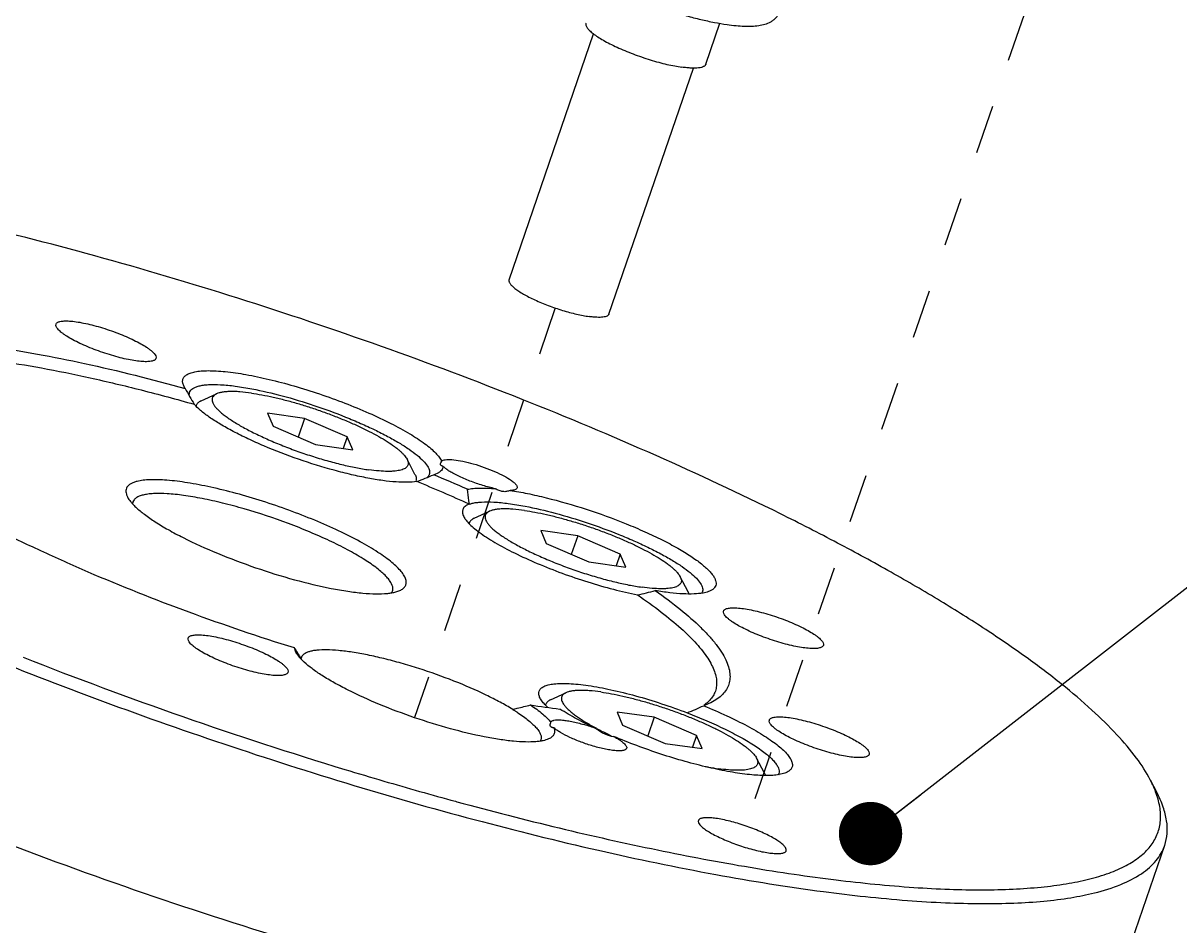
# Model space of a CAD drawing. Header units: millimetres. Extents: x 0 to 420, y 0 to 297.
# Drawn here: x 126.5 to 181.3, y 211.3 to 254 of the extents above; entities that cross this region are included whole.
import ezdxf

# ---------------------------------------------------------------- set-up
doc = ezdxf.new("R2010")
doc.units = ezdxf.units.MM
doc.header["$LTSCALE"] = 23.1
doc.linetypes.add('DASHED', pattern=[0.2, 0.1, -0.1])
doc.layers.get('0').update_dxf_attribs({"linetype": 'CONTINUOUS'})
doc.layers.add('3_ALL_AXES', color=7, linetype='CONTINUOUS')
doc.layers.add('AXIS', color=7, linetype='CONTINUOUS')
doc.styles.get("Standard").update_dxf_attribs({"font": 'txt', "width": 0.8})
doc.dimstyles.get("Standard").update_dxf_attribs({"dimtxt": 3, "dimasz": 3, "dimexe": 2, "dimexo": 2, "dimtad": 1, "dimdsep": 46, "dimtxsty": 'STANDARD', "dimblk": '_FILLED', "dimblk1": '_FILLED', "dimblk2": '_FILLED', "dimcen": 0.09, "dimadec": 0, "dimazin": 0, "dimtol": 1, "dimtp": 0.01, "dimtm": 0.01, "dimtfac": 1, "dimtofl": 0, "dimtmove": 0, "dimatfit": 3, "dimldrblk": '_FILLED', "dimfxl": 1, "dimtolj": 1, "dimarcsym": 0})

# ---------------------------------------------------------------- blocks, each defined once
blk = doc.blocks.new('_FILLED')
at = {"color": 0, "linetype": 'BYBLOCK'}
blk.add_solid([(0, 0), (-1, 0.167), (-1, -0.167)], dxfattribs=at)

msp = doc.modelspace()

# ---------------------------------------------------------------- linework, layer by layer
at = {"color": 4, "linetype": 'DASHED'}
for p, q in [((175.407, 258.793), (160.614, 215.704)), ((151.698, 240.521), (145.039, 221.124))]:
    msp.add_line(p, q, dxfattribs=at)
at = {"color": 7, "linetype": 'CONTINUOUS'}
for p, q in [((158.831, 252.06), (159.498, 254.001)), ((149.512, 241.854), (153.512, 253.503)), ((154.241, 240.23), (158.241, 251.881)), ((134.922, 236.119), (135.655, 236.455)), ((138.076, 235.539), (138.336, 234.921)), ((139.83, 235.291), (138.076, 235.539)), ((139.83, 235.291), (139.527, 234.409)), ((141.844, 234.426), (139.83, 235.291)), ((138.336, 234.921), (140.35, 234.055)), ((140.35, 234.055), (142.104, 233.808)), ((141.844, 234.426), (141.653, 233.871)), ((142.104, 233.808), (141.844, 234.426)), ((145.056, 232.64), (144.684, 233.355)), ((147.855, 230.561), (148.588, 230.896)), ((151.01, 229.98), (151.27, 229.362)), ((152.763, 229.733), (151.01, 229.98)), ((152.763, 229.733), (152.46, 228.85)), ((154.777, 228.867), (152.763, 229.733)), ((151.27, 229.362), (153.283, 228.497)), ((153.283, 228.497), (155.037, 228.249)), ((154.777, 228.867), (154.586, 228.313)), ((155.037, 228.249), (154.777, 228.867)), ((157.989, 227.082), (157.617, 227.796)), ((144.106, 227.063), (144.338, 227.141)), ((139.67, 223.964), (139.66, 223.928)), ((151.472, 221.965), (152.205, 222.3)), ((154.626, 221.384), (154.886, 220.766)), ((156.38, 221.137), (154.626, 221.384)), ((158.977, 221.786), (158.729, 221.685)), ((156.38, 221.137), (156.077, 220.255)), ((158.393, 220.272), (156.38, 221.137)), ((154.886, 220.766), (156.9, 219.901)), ((158.393, 220.272), (158.203, 219.717)), ((158.653, 219.654), (158.393, 220.272)), ((156.9, 219.901), (158.653, 219.654)), ((161.606, 218.486), (161.233, 219.201)), ((179.879, 218.176), (180.189, 217.58)), ((146.97, 217.16), (147.043, 217.14))]:
    msp.add_line(p, q, dxfattribs=at)
for centre, radius, start, end in [((154.225, 247.642), 22.84, 208.611, 210.7582), ((134.954, 235.818), 0.271, 161.0815, 168.6368), ((136.923, 254.051), 23.249, 290.6996, 292.8224), ((111.657, 150.961), 87.963, 65.8601, 67.62553), ((111.343, 149.914), 89.652, 66.18578, 67.29985), ((147.887, 230.26), 0.27, 161.0749, 167.7091), ((143.624, 229.015), 2.01, 281.2457, 283.8714), ((149.625, 253.415), 27.146, 282.714, 284.5281), ((158.386, 227.171), 0.297, 331.086, 340.8541), ((149.268, 230.48), 11.63, 211.4083, 212.386), ((148.848, 230.214), 11.133, 212.3845, 213.3886), ((148.279, 229.838), 10.451, 213.3866, 214.4384), ((199.879, 409.9), 199.876, 248.46039, 253.08846), ((139.955, 223.867), 0.302, 168.311, 171.2693), ((157.615, 266.927), 45.757, 261.0885, 262.8524), ((151.504, 221.664), 0.27, 161.08, 168.452), ((130.425, 286.046), 70.31, 293.04659, 293.738), ((159.518, 231.67), 12.514, 242.0431, 242.3833), ((150.738, 220.164), 0.298, 330.9738, 340.977), ((197.714, 402.886), 192.535, 253.09778, 253.67015), ((195.819, 396.407), 185.784, 253.66924, 254.75585)]:
    msp.add_arc(centre, radius, start, end, dxfattribs=at)
for points, knots in [([(151.932, 258.141), (151.92, 258.104), (151.9, 258.031), (151.881, 257.883), (151.893, 257.703), (151.952, 257.504), (152.042, 257.327), (152.153, 257.167), (152.329, 256.963), (152.601, 256.718), (152.987, 256.436), (153.443, 256.151), (153.964, 255.864), (154.544, 255.58), (155.172, 255.301), (155.835, 255.034), (156.522, 254.783), (157.217, 254.555), (157.908, 254.352), (158.579, 254.181), (159.219, 254.043), (159.635, 253.972), (159.836, 253.944)], [0, 0, 0, 0, 0.012256, 0.024091, 0.046998, 0.068701, 0.089298, 0.10956, 0.130189, 0.174502, 0.224678, 0.281386, 0.344357, 0.412807, 0.485635, 0.561534, 0.63907, 0.716747, 0.793065, 0.866569, 0.935938, 1, 1, 1, 1]), ([(159.836, 253.944), (159.978, 253.924), (160.25, 253.891), (160.643, 253.863), (161.001, 253.861), (161.328, 253.888), (161.632, 253.949), (161.869, 254.044), (162.043, 254.157), (162.164, 254.269), (162.268, 254.407), (162.317, 254.513), (162.336, 254.569)], [0, 0, 0, 0, 0.154938, 0.296668, 0.425105, 0.541883, 0.65073, 0.758592, 0.815082, 0.874527, 0.936167, 1, 1, 1, 1]), ([(153.157, 254.008), (153.151, 253.993), (153.146, 253.959), (153.153, 253.906), (153.176, 253.849), (153.212, 253.788), (153.262, 253.723), (153.326, 253.656), (153.404, 253.585), (153.531, 253.481), (153.721, 253.348), (153.986, 253.188), (154.291, 253.025), (154.631, 252.861), (154.999, 252.701), (155.386, 252.547), (155.786, 252.403), (156.191, 252.271), (156.591, 252.155), (156.979, 252.057), (157.346, 251.978), (157.585, 251.938), (157.699, 251.922)], [0, 0, 0, 0, 0.009291, 0.019445, 0.031118, 0.044726, 0.060502, 0.078554, 0.098923, 0.121591, 0.173584, 0.233838, 0.301345, 0.374882, 0.453066, 0.534401, 0.617312, 0.700191, 0.781428, 0.859445, 0.932775, 1, 1, 1, 1]), ([(158.831, 252.06), (158.828, 252.049), (158.817, 252.027), (158.793, 251.997), (158.76, 251.971), (158.704, 251.938), (158.613, 251.907), (158.48, 251.885), (158.32, 251.874), (158.134, 251.877), (157.924, 251.893), (157.777, 251.911), (157.699, 251.922)], [0, 0, 0, 0, 0.02977, 0.061119, 0.095401, 0.133622, 0.224298, 0.336347, 0.470558, 0.626659, 0.803722, 1, 1, 1, 1]), ([(179.879, 218.175), (179.691, 218.537), (179.205, 219.283), (178.271, 220.384), (177.079, 221.547), (175.638, 222.766), (173.954, 224.034), (172.039, 225.342), (169.904, 226.682), (167.563, 228.046), (165.03, 229.423), (161.343, 231.307), (156.379, 233.622), (150.073, 236.26), (143.461, 238.745), (136.712, 241.012), (130.003, 243.002), (123.507, 244.665), (118.293, 245.767), (114.355, 246.443), (111.629, 246.831), (109.076, 247.112), (106.712, 247.284), (104.552, 247.345), (102.61, 247.295), (100.898, 247.136), (99.842, 246.944), (99.359, 246.824)], [0, 0, 0, 0, 0.013961, 0.030387, 0.049378, 0.070944, 0.095036, 0.121562, 0.150398, 0.181394, 0.214378, 0.24916, 0.323281, 0.401975, 0.483313, 0.565284, 0.64586, 0.723052, 0.794977, 0.828424, 0.859927, 0.889311, 0.91642, 0.941122, 0.963318, 0.982949, 1, 1, 1, 1]), ([(95.441, 244.299), (95.402, 244.186), (95.342, 243.949), (95.297, 243.441), (95.398, 242.745), (95.741, 241.877), (96.3, 240.953), (97.073, 239.974), (98.056, 238.942), (99.245, 237.863), (100.635, 236.74), (102.219, 235.58), (103.989, 234.389), (105.936, 233.174), (108.834, 231.481), (112.826, 229.361), (118.015, 226.883), (123.618, 224.46), (129.519, 222.141), (135.595, 219.977), (141.721, 218.011), (147.767, 216.284), (153.61, 214.833), (159.126, 213.686), (162.696, 213.11), (164.405, 212.885)], [0, 0, 0, 0, 0.004603, 0.009321, 0.019491, 0.031207, 0.044887, 0.060763, 0.078945, 0.099466, 0.12231, 0.14742, 0.174715, 0.204088, 0.235417, 0.30337, 0.377317, 0.455838, 0.537393, 0.620371, 0.703125, 0.784014, 0.861442, 0.933899, 1, 1, 1, 1]), ([(149.512, 241.854), (149.508, 241.841), (149.503, 241.813), (149.51, 241.768), (149.528, 241.721), (149.559, 241.67), (149.601, 241.616), (149.654, 241.56), (149.719, 241.501), (149.824, 241.414), (149.983, 241.304), (150.204, 241.17), (150.458, 241.034), (150.741, 240.898), (151.048, 240.764), (151.371, 240.636), (151.704, 240.516), (152.041, 240.406), (152.374, 240.31), (152.697, 240.227), (153.004, 240.162), (153.203, 240.128), (153.298, 240.115)], [0, 0, 0, 0, 0.009291, 0.019445, 0.031118, 0.044726, 0.060502, 0.078554, 0.098923, 0.121591, 0.173584, 0.233838, 0.301345, 0.374882, 0.453066, 0.534401, 0.617312, 0.700191, 0.781428, 0.859445, 0.932775, 1, 1, 1, 1]), ([(154.241, 240.23), (154.238, 240.221), (154.229, 240.202), (154.209, 240.178), (154.182, 240.156), (154.135, 240.129), (154.059, 240.103), (153.949, 240.084), (153.815, 240.075), (153.66, 240.078), (153.485, 240.091), (153.362, 240.106), (153.298, 240.115)], [0, 0, 0, 0, 0.02977, 0.061119, 0.095401, 0.133622, 0.224298, 0.336347, 0.470558, 0.626659, 0.803722, 1, 1, 1, 1]), ([(118.704, 238.887), (119.12, 238.953), (120.038, 239.033), (121.532, 239.03), (123.244, 238.913), (125.15, 238.683), (127.227, 238.343), (130.268, 237.732), (132.594, 237.145), (134.174, 236.705)], [0, 0, 0, 0, 0.080401, 0.175661, 0.285119, 0.407735, 0.542177, 0.686879, 1, 1, 1, 1]), ([(118.746, 238.197), (118.941, 238.234), (119.356, 238.295), (120.275, 238.373), (121.583, 238.383), (123.326, 238.271), (125.281, 238.037), (127.42, 237.684), (129.713, 237.217), (132.126, 236.641), (133.764, 236.199), (134.598, 235.961)], [0, 0, 0, 0, 0.036995, 0.077964, 0.171626, 0.280337, 0.40299, 0.538113, 0.683957, 0.838647, 1, 1, 1, 1]), ([(134.383, 236.529), (134.395, 236.564), (134.436, 236.633), (134.534, 236.717), (134.667, 236.784), (134.77, 236.815), (134.827, 236.83)], [0, 0, 0, 0, 0.198941, 0.4219, 0.685943, 1, 1, 1, 1]), ([(134.827, 236.83), (134.894, 236.846), (135.042, 236.873), (135.383, 236.903), (135.889, 236.894), (136.579, 236.824), (137.072, 236.742), (137.335, 236.691)], [0, 0, 0, 0, 0.082436, 0.17778, 0.406347, 0.682411, 1, 1, 1, 1]), ([(137.335, 236.691), (137.813, 236.6), (138.801, 236.368), (140.281, 235.92), (141.519, 235.467), (142.472, 235.066), (143.136, 234.761), (143.744, 234.453), (144.287, 234.148), (144.755, 233.851), (145.14, 233.568), (145.436, 233.304), (145.617, 233.089), (145.706, 232.928), (145.743, 232.822), (145.754, 232.723), (145.743, 232.66), (145.733, 232.632)], [0, 0, 0, 0, 0.15164, 0.31603, 0.482037, 0.562113, 0.638408, 0.709649, 0.774672, 0.832472, 0.882235, 0.923419, 0.955933, 0.969148, 0.980601, 0.990684, 1, 1, 1, 1]), ([(134.387, 236.306), (134.375, 236.344), (134.361, 236.419), (134.372, 236.495), (134.383, 236.529)], [0, 0, 0, 0, 0.52668, 1, 1, 1, 1]), ([(135.655, 236.455), (135.622, 236.439), (135.561, 236.406), (135.5, 236.348), (135.468, 236.297), (135.452, 236.257), (135.443, 236.214), (135.441, 236.152), (135.459, 236.068), (135.508, 235.963), (135.585, 235.85), (135.69, 235.731), (135.821, 235.606), (135.978, 235.474), (136.161, 235.338), (136.447, 235.143), (136.862, 234.895), (137.42, 234.601), (138.043, 234.309), (138.717, 234.025), (139.424, 233.756), (140.147, 233.51), (140.869, 233.292), (141.571, 233.107), (142.237, 232.96), (142.669, 232.885), (142.875, 232.856)], [0, 0, 0, 0, 0.012686, 0.023543, 0.028549, 0.033438, 0.038357, 0.043448, 0.054611, 0.067728, 0.083237, 0.101362, 0.122185, 0.14571, 0.171879, 0.200598, 0.265132, 0.338011, 0.41763, 0.502168, 0.58966, 0.678055, 0.765277, 0.849282, 0.928123, 1, 1, 1, 1]), ([(137.305, 236.491), (137.124, 236.516), (136.862, 236.546), (136.525, 236.564), (136.304, 236.566), (136.106, 236.556), (135.932, 236.536), (135.783, 236.504), (135.694, 236.473), (135.655, 236.455)], [0, 0, 0, 0, 0.328759, 0.474622, 0.607201, 0.726079, 0.831048, 0.922168, 1, 1, 1, 1]), ([(137.305, 236.491), (137.472, 236.467), (137.82, 236.409), (138.356, 236.298), (138.921, 236.16), (139.505, 235.998), (140.099, 235.814), (140.693, 235.611), (141.277, 235.394), (141.841, 235.164), (142.377, 234.927), (142.875, 234.686), (143.327, 234.445), (143.726, 234.208), (144.019, 234.01), (144.221, 233.856), (144.349, 233.749), (144.46, 233.645), (144.553, 233.545), (144.627, 233.45), (144.667, 233.386), (144.684, 233.355)], [0, 0, 0, 0, 0.06232, 0.129867, 0.201588, 0.276393, 0.353107, 0.430523, 0.507423, 0.582596, 0.654867, 0.723114, 0.786299, 0.843492, 0.893904, 0.916374, 0.936942, 0.955575, 0.972267, 0.987049, 1, 1, 1, 1]), ([(145.141, 232.303), (144.997, 232.279), (144.67, 232.257), (144.131, 232.276), (143.503, 232.345), (142.798, 232.462), (142.032, 232.625), (140.933, 232.905), (139.54, 233.339), (138.181, 233.86), (137.154, 234.317), (136.464, 234.659), (135.852, 234.999), (135.333, 235.328), (134.918, 235.64), (134.689, 235.855), (134.598, 235.961)], [0, 0, 0, 0, 0.038615, 0.086229, 0.142158, 0.205417, 0.274764, 0.348778, 0.504534, 0.659631, 0.732839, 0.801086, 0.862985, 0.917332, 0.963203, 1, 1, 1, 1]), ([(134.922, 236.119), (134.894, 236.106), (134.843, 236.079), (134.777, 236.029), (134.727, 235.971), (134.705, 235.928), (134.698, 235.906)], [0, 0, 0, 0, 0.289887, 0.547294, 0.780307, 1, 1, 1, 1]), ([(144.684, 233.355), (144.698, 233.327), (144.723, 233.271), (144.74, 233.187), (144.736, 233.109), (144.708, 233.038), (144.658, 232.975), (144.588, 232.922), (144.498, 232.878), (144.388, 232.841), (144.259, 232.814), (144.111, 232.794), (143.945, 232.783), (143.69, 232.78), (143.33, 232.799), (143.033, 232.834), (142.875, 232.856)], [0, 0, 0, 0, 0.043043, 0.080545, 0.114381, 0.14713, 0.181638, 0.220331, 0.264905, 0.316384, 0.375335, 0.442027, 0.516507, 0.598706, 0.785482, 1, 1, 1, 1]), ([(131.898, 232.31), (131.842, 232.296), (131.738, 232.265), (131.599, 232.201), (131.49, 232.125), (131.411, 232.035), (131.367, 231.931), (131.358, 231.816), (131.383, 231.693), (131.418, 231.611), (131.44, 231.57)], [0, 0, 0, 0, 0.165835, 0.309144, 0.432858, 0.542038, 0.644449, 0.749482, 0.8659, 1, 1, 1, 1]), ([(144.337, 227.142), (144.394, 227.168), (144.495, 227.226), (144.607, 227.351), (144.652, 227.504), (144.628, 227.674), (144.543, 227.856), (144.402, 228.051), (144.205, 228.26), (143.953, 228.482), (143.648, 228.715), (143.15, 229.054), (142.415, 229.484), (141.412, 229.988), (140.289, 230.483), (139.084, 230.952), (137.841, 231.377), (136.604, 231.743), (135.418, 232.037), (134.325, 232.248), (133.488, 232.356), (132.896, 232.39), (132.518, 232.39), (132.19, 232.366), (131.989, 232.332), (131.898, 232.31)], [0, 0, 0, 0, 0.012867, 0.023637, 0.033712, 0.044793, 0.05817, 0.074538, 0.094199, 0.11723, 0.143589, 0.173138, 0.240986, 0.318756, 0.403911, 0.49358, 0.584703, 0.674161, 0.758902, 0.836081, 0.903177, 0.932297, 0.958214, 0.980801, 1, 1, 1, 1]), ([(145.056, 232.64), (145.07, 232.613), (145.094, 232.56), (145.115, 232.479), (145.119, 232.404), (145.109, 232.356), (145.102, 232.334)], [0, 0, 0, 0, 0.289894, 0.547314, 0.780307, 1, 1, 1, 1]), ([(145.733, 232.632), (145.729, 232.62), (145.707, 232.568), (145.671, 232.524), (145.64, 232.496)], [0, 0, 0, 0, 0.240538, 1, 1, 1, 1]), ([(139.342, 224.42), (137.667, 224.941), (134.378, 226.058), (130.389, 227.64), (127.366, 228.989), (125.276, 229.998), (123.355, 231.009), (122.148, 231.706), (121.579, 232.054)], [0, 0, 0, 0, 0.271682, 0.537472, 0.664028, 0.784239, 0.896688, 1, 1, 1, 1]), ([(147.631, 231.232), (147.623, 231.29), (147.589, 231.523), (147.56, 231.758), (147.542, 231.934)], [0, 0, 0, 0, 0.249391, 1, 1, 1, 1]), ([(131.44, 231.57), (131.451, 231.548), (131.504, 231.454), (131.57, 231.368), (131.625, 231.304)], [0, 0, 0, 0, 0.225636, 1, 1, 1, 1]), ([(131.625, 231.304), (131.64, 231.286), (131.707, 231.21), (131.779, 231.138), (131.835, 231.085)], [0, 0, 0, 0, 0.234087, 1, 1, 1, 1]), ([(132.176, 231.661), (132.115, 231.646), (132.004, 231.612), (131.859, 231.54), (131.753, 231.449), (131.709, 231.374), (131.696, 231.337)], [0, 0, 0, 0, 0.313819, 0.577693, 0.800807, 1, 1, 1, 1]), ([(144.009, 227.236), (144.005, 227.337), (143.936, 227.501), (143.791, 227.699), (143.63, 227.874), (143.428, 228.057), (143.088, 228.327), (142.566, 228.675), (141.834, 229.092), (140.988, 229.514), (140.052, 229.928), (138.712, 230.458), (137.336, 230.915), (135.966, 231.283), (135.007, 231.498), (134.13, 231.648), (133.36, 231.73), (132.795, 231.742), (132.415, 231.709), (132.251, 231.68), (132.176, 231.661)], [0, 0, 0, 0, 0.02337, 0.038712, 0.056805, 0.077714, 0.101424, 0.15683, 0.221893, 0.295003, 0.374226, 0.457414, 0.626456, 0.707682, 0.783711, 0.852507, 0.912298, 0.961716, 0.982274, 1, 1, 1, 1]), ([(147.631, 231.232), (147.592, 231.218), (147.519, 231.187), (147.426, 231.126), (147.356, 231.055), (147.326, 230.999), (147.317, 230.971)], [0, 0, 0, 0, 0.299311, 0.559188, 0.788302, 1, 1, 1, 1]), ([(147.631, 231.232), (147.652, 231.24), (147.695, 231.253), (147.737, 231.265), (147.76, 231.271)], [0, 0, 0, 0, 0.481568, 1, 1, 1, 1]), ([(147.76, 231.271), (147.827, 231.288), (147.975, 231.314), (148.316, 231.345), (148.823, 231.336), (149.512, 231.265), (150.006, 231.183), (150.268, 231.133)], [0, 0, 0, 0, 0.082437, 0.177784, 0.406348, 0.682412, 1, 1, 1, 1]), ([(131.835, 231.085), (131.962, 230.966), (132.26, 230.723), (132.774, 230.371), (133.389, 230.006), (134.364, 229.489), (135.739, 228.869), (137.501, 228.204), (139.3, 227.647), (140.765, 227.293), (141.85, 227.103), (142.559, 227.015), (143.179, 226.977), (143.562, 226.987), (143.735, 227.003)], [0, 0, 0, 0, 0.04102, 0.090018, 0.146327, 0.209035, 0.34915, 0.50032, 0.651443, 0.791426, 0.854042, 0.910241, 0.959102, 1, 1, 1, 1]), ([(147.317, 230.971), (147.302, 230.929), (147.293, 230.828), (147.342, 230.672), (147.443, 230.503), (147.537, 230.394), (147.591, 230.336)], [0, 0, 0, 0, 0.186183, 0.403554, 0.671739, 1, 1, 1, 1]), ([(148.588, 230.896), (148.555, 230.881), (148.495, 230.847), (148.433, 230.789), (148.401, 230.738), (148.385, 230.698), (148.376, 230.656), (148.374, 230.594), (148.392, 230.509), (148.442, 230.404), (148.519, 230.292), (148.623, 230.173), (148.754, 230.047), (148.911, 229.916), (149.094, 229.779), (149.381, 229.584), (149.795, 229.336), (150.353, 229.043), (150.976, 228.751), (151.65, 228.467), (152.357, 228.198), (153.08, 227.951), (153.802, 227.733), (154.505, 227.548), (155.17, 227.401), (155.602, 227.327), (155.809, 227.297)], [0, 0, 0, 0, 0.012686, 0.023543, 0.028549, 0.033438, 0.038357, 0.043448, 0.054611, 0.067728, 0.083237, 0.101362, 0.122185, 0.14571, 0.171879, 0.200598, 0.265132, 0.338011, 0.41763, 0.502168, 0.58966, 0.678055, 0.765277, 0.849282, 0.928123, 1, 1, 1, 1]), ([(150.238, 230.932), (150.057, 230.958), (149.795, 230.988), (149.458, 231.006), (149.237, 231.008), (149.04, 230.998), (148.866, 230.977), (148.717, 230.945), (148.628, 230.914), (148.588, 230.896)], [0, 0, 0, 0, 0.328759, 0.474622, 0.607201, 0.726079, 0.831048, 0.922168, 1, 1, 1, 1]), ([(150.238, 230.932), (150.406, 230.908), (150.753, 230.85), (151.29, 230.739), (151.854, 230.601), (152.438, 230.439), (153.032, 230.255), (153.626, 230.053), (154.21, 229.835), (154.775, 229.606), (155.31, 229.368), (155.808, 229.127), (156.26, 228.886), (156.659, 228.649), (156.952, 228.452), (157.154, 228.298), (157.282, 228.19), (157.393, 228.086), (157.486, 227.987), (157.561, 227.892), (157.601, 227.828), (157.617, 227.797)], [0, 0, 0, 0, 0.06232, 0.129867, 0.201588, 0.276393, 0.353107, 0.430523, 0.507423, 0.582596, 0.654867, 0.723114, 0.786299, 0.843492, 0.893904, 0.916374, 0.936942, 0.955575, 0.972267, 0.987049, 1, 1, 1, 1]), ([(150.268, 231.133), (150.746, 231.042), (151.734, 230.809), (153.215, 230.361), (154.452, 229.908), (155.406, 229.508), (156.069, 229.202), (156.678, 228.895), (157.221, 228.59), (157.689, 228.293), (158.073, 228.01), (158.369, 227.745), (158.55, 227.531), (158.639, 227.37), (158.676, 227.264), (158.687, 227.164), (158.676, 227.102), (158.666, 227.074)], [0, 0, 0, 0, 0.151644, 0.316036, 0.482044, 0.56212, 0.638415, 0.709655, 0.774676, 0.832475, 0.882237, 0.92342, 0.955934, 0.969147, 0.980599, 0.990683, 1, 1, 1, 1]), ([(147.591, 230.336), (147.661, 230.261), (147.826, 230.108), (148.112, 229.884), (148.453, 229.649), (149.002, 229.312), (149.8, 228.89), (150.864, 228.407), (152.026, 227.949), (153.232, 227.539), (154.425, 227.195), (155.216, 227.011), (155.6, 226.935)], [0, 0, 0, 0, 0.035241, 0.076621, 0.123893, 0.176675, 0.296652, 0.431657, 0.575865, 0.722952, 0.866422, 1, 1, 1, 1]), ([(147.855, 230.561), (147.827, 230.548), (147.776, 230.521), (147.71, 230.47), (147.661, 230.413), (147.639, 230.369), (147.631, 230.347)], [0, 0, 0, 0, 0.289887, 0.547294, 0.780307, 1, 1, 1, 1]), ([(157.617, 227.797), (157.632, 227.768), (157.656, 227.713), (157.674, 227.629), (157.669, 227.55), (157.642, 227.479), (157.592, 227.417), (157.521, 227.364), (157.431, 227.319), (157.321, 227.283), (157.192, 227.255), (157.044, 227.236), (156.878, 227.224), (156.623, 227.221), (156.263, 227.24), (155.967, 227.275), (155.809, 227.297)], [0, 0, 0, 0, 0.043043, 0.080545, 0.114381, 0.14713, 0.181638, 0.220331, 0.264905, 0.316384, 0.375335, 0.442027, 0.516507, 0.598706, 0.785482, 1, 1, 1, 1]), ([(143.735, 227.003), (143.76, 227.006), (143.854, 227.016), (143.948, 227.03), (144.016, 227.043)], [0, 0, 0, 0, 0.265019, 1, 1, 1, 1]), ([(143.954, 227.04), (143.958, 227.046), (143.973, 227.069), (143.985, 227.095), (143.991, 227.114)], [0, 0, 0, 0, 0.25376, 1, 1, 1, 1]), ([(143.991, 227.114), (143.995, 227.124), (144.006, 227.163), (144.01, 227.205), (144.009, 227.236)], [0, 0, 0, 0, 0.245336, 1, 1, 1, 1]), ([(155.6, 226.935), (155.981, 226.674), (156.686, 226.168), (157.623, 225.397), (158.366, 224.669), (158.842, 224.076), (159.107, 223.626), (159.243, 223.32), (159.325, 223.029), (159.353, 222.754), (159.325, 222.494), (159.241, 222.253), (159.1, 222.032), (158.976, 221.904), (158.908, 221.844)], [0, 0, 0, 0, 0.203511, 0.381965, 0.534436, 0.661207, 0.715497, 0.764228, 0.80809, 0.848091, 0.885583, 0.922229, 0.959815, 1, 1, 1, 1]), ([(156.435, 227.137), (156.845, 226.85), (157.591, 226.295), (158.434, 225.561), (158.98, 224.995), (159.308, 224.606), (159.573, 224.233), (159.774, 223.878), (159.909, 223.54), (159.979, 223.219), (159.98, 222.918), (159.912, 222.637), (159.773, 222.38), (159.568, 222.151), (159.298, 221.948), (159.089, 221.838), (158.976, 221.786)], [0, 0, 0, 0, 0.206439, 0.383538, 0.460884, 0.530812, 0.593517, 0.649359, 0.698967, 0.743322, 0.783861, 0.822503, 0.861467, 0.902925, 0.948676, 1, 1, 1, 1]), ([(157.989, 227.082), (157.994, 227.073), (158.009, 227.042), (158.022, 227.01), (158.03, 226.986)], [0, 0, 0, 0, 0.263314, 1, 1, 1, 1]), ([(149.682, 221.512), (149.489, 221.63), (149.074, 221.866), (148.153, 222.333), (146.873, 222.885), (145.522, 223.366), (144.412, 223.701), (143.602, 223.916), (142.831, 224.09), (142.114, 224.22), (141.467, 224.304), (140.904, 224.339), (140.492, 224.327), (140.216, 224.289), (140.048, 224.25), (139.908, 224.198), (139.797, 224.134), (139.715, 224.057), (139.681, 223.995), (139.67, 223.964)], [0, 0, 0, 0, 0.063792, 0.134509, 0.290847, 0.456411, 0.53841, 0.617617, 0.692411, 0.76129, 0.822913, 0.876162, 0.920221, 0.938691, 0.954796, 0.968648, 0.980475, 0.990699, 1, 1, 1, 1]), ([(150.933, 222.375), (150.949, 222.421), (151.012, 222.514), (151.169, 222.613), (151.383, 222.684), (151.656, 222.728), (151.985, 222.747), (152.368, 222.739), (152.8, 222.705), (153.462, 222.62), (154.372, 222.448), (155.53, 222.159), (156.738, 221.791), (157.547, 221.503), (157.95, 221.348)], [0, 0, 0, 0, 0.020135, 0.044204, 0.074519, 0.112058, 0.157066, 0.209426, 0.268765, 0.334569, 0.482851, 0.64809, 0.823051, 1, 1, 1, 1]), ([(151.206, 221.741), (151.152, 221.799), (151.059, 221.908), (150.958, 222.076), (150.91, 222.233), (150.919, 222.333), (150.933, 222.375)], [0, 0, 0, 0, 0.328104, 0.596237, 0.813698, 1, 1, 1, 1]), ([(151.472, 221.965), (151.444, 221.952), (151.393, 221.925), (151.327, 221.874), (151.277, 221.817), (151.255, 221.773), (151.248, 221.751)], [0, 0, 0, 0, 0.289887, 0.547294, 0.780307, 1, 1, 1, 1]), ([(152.205, 222.3), (152.173, 222.286), (152.117, 222.255), (152.048, 222.193), (152.004, 222.12), (151.988, 222.037), (151.999, 221.947), (152.035, 221.852), (152.096, 221.75), (152.181, 221.641), (152.29, 221.527), (152.421, 221.408), (152.576, 221.283), (152.752, 221.155), (152.949, 221.023), (153.248, 220.837), (153.486, 220.704), (153.651, 220.616)], [0, 0, 0, 0, 0.039894, 0.074309, 0.105427, 0.136213, 0.169725, 0.20834, 0.253537, 0.306145, 0.366549, 0.434869, 0.511044, 0.594879, 0.686093, 0.784312, 1, 1, 1, 1]), ([(153.854, 222.336), (153.674, 222.362), (153.412, 222.392), (153.075, 222.41), (152.854, 222.412), (152.656, 222.402), (152.482, 222.381), (152.333, 222.349), (152.244, 222.318), (152.205, 222.3)], [0, 0, 0, 0, 0.328759, 0.474622, 0.607201, 0.726079, 0.831048, 0.922168, 1, 1, 1, 1]), ([(153.854, 222.336), (154.022, 222.313), (154.37, 222.255), (154.906, 222.143), (155.471, 222.005), (156.055, 221.843), (156.649, 221.659), (157.243, 221.457), (157.827, 221.239), (158.391, 221.01), (158.927, 220.773), (159.425, 220.532), (159.877, 220.291), (160.276, 220.054), (160.569, 219.856), (160.771, 219.702), (160.899, 219.594), (161.01, 219.491), (161.103, 219.391), (161.177, 219.296), (161.217, 219.232), (161.233, 219.201)], [0, 0, 0, 0, 0.06232, 0.129867, 0.201588, 0.276393, 0.353107, 0.430523, 0.507423, 0.582596, 0.654867, 0.723114, 0.786299, 0.843492, 0.893904, 0.916374, 0.936942, 0.955575, 0.972267, 0.987049, 1, 1, 1, 1]), ([(149.681, 221.511), (149.752, 221.528), (150.035, 221.596), (150.316, 221.668), (150.527, 221.723)], [0, 0, 0, 0, 0.250507, 1, 1, 1, 1]), ([(149.682, 221.512), (149.719, 221.489), (149.792, 221.442), (149.865, 221.396), (149.901, 221.373)], [0, 0, 0, 0, 0.508027, 1, 1, 1, 1]), ([(149.901, 221.373), (149.998, 221.31), (150.18, 221.185), (150.429, 220.996), (150.638, 220.815), (150.804, 220.644), (150.928, 220.483), (151.008, 220.334), (151.043, 220.194), (151.033, 220.106), (151.02, 220.067)], [0, 0, 0, 0, 0.193123, 0.366759, 0.519842, 0.652017, 0.763628, 0.856097, 0.932766, 1, 1, 1, 1]), ([(151.347, 221.603), (151.334, 221.615), (151.286, 221.659), (151.24, 221.706), (151.206, 221.741)], [0, 0, 0, 0, 0.261257, 1, 1, 1, 1]), ([(157.95, 221.348), (158.263, 221.228), (158.865, 220.983), (159.721, 220.593), (160.484, 220.199), (160.952, 219.923), (161.164, 219.784)], [0, 0, 0, 0, 0.280395, 0.54527, 0.787295, 1, 1, 1, 1]), ([(158.908, 221.844), (158.894, 221.833), (158.838, 221.785), (158.778, 221.741), (158.732, 221.71)], [0, 0, 0, 0, 0.243165, 1, 1, 1, 1]), ([(153.717, 220.582), (153.767, 220.555), (153.977, 220.447), (154.189, 220.345), (154.351, 220.27)], [0, 0, 0, 0, 0.241469, 1, 1, 1, 1]), ([(161.164, 219.784), (161.261, 219.721), (161.443, 219.597), (161.692, 219.407), (161.901, 219.227), (162.067, 219.055), (162.191, 218.895), (162.271, 218.745), (162.306, 218.605), (162.296, 218.517), (162.283, 218.478)], [0, 0, 0, 0, 0.193125, 0.366764, 0.519845, 0.652014, 0.763623, 0.856097, 0.932771, 1, 1, 1, 1]), ([(161.233, 219.201), (161.248, 219.172), (161.272, 219.117), (161.29, 219.033), (161.286, 218.955), (161.258, 218.883), (161.208, 218.821), (161.138, 218.768), (161.047, 218.723), (160.938, 218.687), (160.809, 218.659), (160.661, 218.64), (160.495, 218.629), (160.239, 218.625), (159.88, 218.645), (159.583, 218.679), (159.425, 218.702)], [0, 0, 0, 0, 0.043043, 0.080545, 0.114381, 0.14713, 0.181638, 0.220331, 0.264905, 0.316384, 0.375335, 0.442027, 0.516507, 0.598706, 0.785482, 1, 1, 1, 1]), ([(158.795, 218.809), (158.85, 218.798), (159.059, 218.758), (159.269, 218.724), (159.425, 218.702)], [0, 0, 0, 0, 0.260249, 1, 1, 1, 1]), ([(161.606, 218.486), (161.611, 218.477), (161.627, 218.444), (161.641, 218.409), (161.649, 218.382)], [0, 0, 0, 0, 0.264445, 1, 1, 1, 1]), ([(180.165, 217.528), (180.146, 217.581), (180.062, 217.802), (179.962, 218.016), (179.879, 218.175)], [0, 0, 0, 0, 0.239328, 1, 1, 1, 1]), ([(176.962, 213.472), (177.289, 213.553), (177.896, 213.732), (178.717, 214.084), (179.382, 214.503), (179.887, 214.991), (180.225, 215.55), (180.385, 216.174), (180.366, 216.849), (180.246, 217.298), (180.165, 217.528)], [0, 0, 0, 0, 0.1687, 0.316579, 0.445813, 0.560194, 0.665414, 0.768831, 0.878181, 1, 1, 1, 1]), ([(180.563, 215.074), (180.625, 215.254), (180.704, 215.644), (180.673, 216.264), (180.5, 216.922), (180.305, 217.357), (180.189, 217.58)], [0, 0, 0, 0, 0.21969, 0.452688, 0.710109, 1, 1, 1, 1]), ([(147.043, 217.14), (148.652, 216.702), (151.807, 215.891), (156.438, 214.851), (160.153, 214.15), (162.977, 213.705), (165.558, 213.356), (168.013, 213.111), (170.329, 212.988), (171.897, 212.959), (173.345, 212.991), (174.669, 213.083), (175.864, 213.236), (176.612, 213.385), (176.962, 213.472)], [0, 0, 0, 0, 0.164779, 0.321753, 0.468862, 0.538123, 0.604226, 0.726171, 0.781679, 0.833345, 0.881062, 0.924762, 0.964406, 1, 1, 1, 1]), ([(177.239, 212.823), (177.663, 212.928), (178.433, 213.164), (179.302, 213.6), (179.841, 214.013), (180.158, 214.337), (180.403, 214.69), (180.519, 214.944), (180.563, 215.074)], [0, 0, 0, 0, 0.313694, 0.577184, 0.692998, 0.800405, 0.901784, 1, 1, 1, 1]), ([(164.405, 212.885), (165.724, 212.711), (167.65, 212.502), (170.143, 212.349), (171.828, 212.305), (173.382, 212.328), (174.798, 212.418), (176.073, 212.574), (176.868, 212.731), (177.239, 212.823)], [0, 0, 0, 0, 0.309537, 0.450242, 0.581012, 0.701528, 0.811587, 0.911076, 1, 1, 1, 1])]:
    msp.add_open_spline(points, degree=3, knots=knots, dxfattribs=at)
for points in [[(131.696, 231.337), (131.688, 231.314), (131.683, 231.29), (131.68, 231.265)], [(162.283, 218.478), (162.275, 218.457), (162.265, 218.436), (162.253, 218.416)]]:
    msp.add_open_spline(points, degree=3, dxfattribs=at)
at = {"layer": '3_ALL_AXES', "color": 7, "linetype": 'CONTINUOUS'}
for p, q in [((134.174, 236.705), (134.123, 236.792)), ((146.278, 233.18), (146.322, 233.27)), ((146.1, 232.68), (145.941, 232.622)), ((139.41, 224.225), (139.342, 224.42)), ((151.482, 220.896), (151.484, 220.902))]:
    msp.add_line(p, q, dxfattribs=at)
for centre, radius, start, end in [((150.654, 212.632), 8.508, 69.4232, 73.5279), ((161.909, 220.667), 2.277, 279.5634, 279.8966)]:
    msp.add_arc(centre, radius, start, end, dxfattribs=at)
for points, knots in [([(134.122, 236.792), (134.095, 236.845), (134.053, 236.948), (134.046, 237.086), (134.076, 237.179), (134.127, 237.267), (134.236, 237.363), (134.417, 237.446), (134.651, 237.506), (134.937, 237.543), (135.274, 237.556), (135.658, 237.545), (136.256, 237.496), (137.093, 237.372), (138.176, 237.142), (139.34, 236.834), (140.537, 236.458), (141.723, 236.03), (142.851, 235.565), (143.878, 235.082), (144.766, 234.6), (145.395, 234.194), (145.797, 233.879), (146.028, 233.668), (146.203, 233.47), (146.291, 233.335), (146.322, 233.27)], [0, 0, 0, 0, 0.013034, 0.023914, 0.029043, 0.034263, 0.045802, 0.059915, 0.077269, 0.098139, 0.122564, 0.150467, 0.181675, 0.253038, 0.334307, 0.422601, 0.514706, 0.607234, 0.696781, 0.780075, 0.854137, 0.916452, 0.942614, 0.965254, 0.984341, 1, 1, 1, 1]), ([(146.382, 233.029), (146.381, 232.993), (146.368, 232.921), (146.31, 232.823), (146.218, 232.741), (146.142, 232.699), (146.1, 232.68)], [0, 0, 0, 0, 0.226234, 0.454515, 0.70701, 1, 1, 1, 1]), ([(146.382, 233.029), (146.361, 233.03), (146.324, 233.035), (146.276, 233.066), (146.262, 233.122), (146.272, 233.159), (146.278, 233.18)], [0, 0, 0, 0, 0.281094, 0.498251, 0.714769, 1, 1, 1, 1]), ([(146.322, 233.27), (146.341, 233.288), (146.397, 233.318), (146.501, 233.34), (146.637, 233.349), (146.876, 233.34), (147.232, 233.287), (147.702, 233.177), (148.206, 233.023), (148.701, 232.838), (149.147, 232.636), (149.417, 232.486), (149.535, 232.409)], [0, 0, 0, 0, 0.022887, 0.053896, 0.093902, 0.142774, 0.264235, 0.40996, 0.568778, 0.728221, 0.875737, 1, 1, 1, 1]), ([(146.65, 232.816), (146.597, 232.851), (146.503, 232.917), (146.417, 232.992), (146.382, 233.029)], [0, 0, 0, 0, 0.554613, 1, 1, 1, 1]), ([(148.862, 231.963), (148.663, 232.005), (148.257, 232.111), (147.666, 232.313), (147.196, 232.514), (146.863, 232.686), (146.717, 232.773), (146.65, 232.816)], [0, 0, 0, 0, 0.256549, 0.528323, 0.785415, 0.899643, 1, 1, 1, 1]), ([(149.535, 232.409), (149.594, 232.371), (149.695, 232.299), (149.804, 232.201), (149.861, 232.128), (149.886, 232.08), (149.897, 232.036), (149.894, 232.008), (149.89, 231.996)], [0, 0, 0, 0, 0.366746, 0.651989, 0.763613, 0.85608, 0.932743, 1, 1, 1, 1]), ([(147.542, 231.933), (147.629, 231.952), (147.82, 231.979), (148.261, 232.003), (148.614, 231.985), (148.862, 231.963)], [0, 0, 0, 0, 0.200817, 0.435017, 1, 1, 1, 1]), ([(149.558, 231.88), (149.507, 231.856), (149.396, 231.821), (149.217, 231.818), (149.034, 231.867), (148.919, 231.927), (148.862, 231.963)], [0, 0, 0, 0, 0.231002, 0.469729, 0.724784, 1, 1, 1, 1]), ([(149.89, 231.996), (149.883, 231.977), (149.853, 231.939), (149.779, 231.906), (149.678, 231.885), (149.601, 231.88), (149.558, 231.88)], [0, 0, 0, 0, 0.162242, 0.371094, 0.648703, 1, 1, 1, 1]), ([(149.558, 231.88), (149.833, 231.839), (150.407, 231.736), (151.616, 231.462), (153.185, 231.008), (154.737, 230.445), (155.93, 229.938), (156.745, 229.553), (157.473, 229.167), (158.098, 228.79), (158.604, 228.43), (158.939, 228.136), (159.133, 227.913), (159.232, 227.766), (159.296, 227.628), (159.322, 227.499), (159.307, 227.379), (159.251, 227.273), (159.156, 227.185), (159.077, 227.141), (159.033, 227.121)], [0, 0, 0, 0, 0.072919, 0.15258, 0.324619, 0.500485, 0.584792, 0.664073, 0.736547, 0.800652, 0.855111, 0.899065, 0.917037, 0.93242, 0.945446, 0.956556, 0.966517, 0.976396, 0.987286, 1, 1, 1, 1]), ([(158.702, 227.023), (158.561, 226.997), (158.242, 226.969), (157.716, 226.977), (157.102, 227.033), (156.666, 227.098), (156.435, 227.137)], [0, 0, 0, 0, 0.188644, 0.420098, 0.692065, 1, 1, 1, 1]), ([(159.033, 227.121), (159.009, 227.11), (158.903, 227.067), (158.79, 227.039), (158.702, 227.023)], [0, 0, 0, 0, 0.22277, 1, 1, 1, 1]), ([(139.627, 223.927), (139.604, 223.952), (139.523, 224.045), (139.451, 224.146), (139.41, 224.225)], [0, 0, 0, 0, 0.279736, 1, 1, 1, 1]), ([(139.803, 223.751), (139.787, 223.766), (139.727, 223.823), (139.668, 223.882), (139.627, 223.927)], [0, 0, 0, 0, 0.263297, 1, 1, 1, 1]), ([(150.785, 219.981), (150.623, 219.968), (150.266, 219.962), (149.69, 220.001), (149.034, 220.085), (148.034, 220.263), (146.686, 220.59), (145.033, 221.103), (143.413, 221.713), (142.149, 222.283), (141.25, 222.757), (140.68, 223.093), (140.201, 223.417), (139.923, 223.641), (139.803, 223.751)], [0, 0, 0, 0, 0.041438, 0.090694, 0.1471, 0.209763, 0.349445, 0.499944, 0.650451, 0.790157, 0.852835, 0.909264, 0.958541, 1, 1, 1, 1]), ([(150.526, 221.723), (150.726, 221.589), (151.001, 221.39), (151.312, 221.105), (151.433, 220.969), (151.484, 220.902)], [0, 0, 0, 0, 0.568517, 0.801731, 1, 1, 1, 1]), ([(153.644, 220.597), (153.33, 220.745), (152.745, 221.036), (152.179, 221.362), (151.921, 221.526)], [0, 0, 0, 0, 0.532422, 1, 1, 1, 1]), ([(158.729, 221.685), (159.096, 221.535), (159.792, 221.234), (160.758, 220.757), (161.469, 220.349), (161.952, 220.027), (162.25, 219.804), (162.496, 219.593), (162.69, 219.393), (162.83, 219.206), (162.915, 219.033), (162.938, 218.894), (162.923, 218.796), (162.887, 218.706), (162.799, 218.604), (162.703, 218.55), (162.65, 218.525)], [0, 0, 0, 0, 0.20984, 0.402292, 0.570734, 0.644263, 0.70992, 0.767351, 0.816387, 0.857194, 0.890439, 0.917792, 0.930252, 0.942549, 0.9687, 1, 1, 1, 1]), ([(151.639, 220.633), (151.621, 220.634), (151.588, 220.639), (151.543, 220.654), (151.506, 220.677), (151.469, 220.72), (151.454, 220.799), (151.471, 220.862), (151.482, 220.896)], [0, 0, 0, 0, 0.143658, 0.270177, 0.382765, 0.488267, 0.712442, 1, 1, 1, 1]), ([(151.484, 220.902), (151.489, 220.914), (151.503, 220.936), (151.537, 220.963), (151.584, 220.984), (151.668, 221.007), (151.803, 221.019), (151.996, 221.013), (152.227, 220.986), (152.487, 220.939), (152.771, 220.874), (152.967, 220.821), (153.067, 220.791)], [0, 0, 0, 0, 0.022348, 0.0478, 0.078225, 0.114658, 0.206939, 0.325256, 0.467461, 0.63024, 0.809527, 1, 1, 1, 1]), ([(151.639, 220.633), (151.658, 220.581), (151.675, 220.501), (151.663, 220.398), (151.63, 220.303), (151.54, 220.196), (151.442, 220.139), (151.386, 220.114)], [0, 0, 0, 0, 0.254145, 0.368428, 0.480219, 0.716356, 1, 1, 1, 1]), ([(153.494, 219.774), (153.303, 219.83), (152.932, 219.955), (152.416, 220.168), (152.034, 220.361), (151.785, 220.518), (151.683, 220.595), (151.639, 220.633)], [0, 0, 0, 0, 0.290758, 0.570929, 0.814472, 0.915594, 1, 1, 1, 1]), ([(153.644, 220.597), (153.77, 220.5), (154.025, 220.337), (154.318, 220.25), (154.457, 220.235)], [0, 0, 0, 0, 0.531199, 1, 1, 1, 1]), ([(151.058, 220.017), (151.037, 220.013), (150.947, 219.997), (150.855, 219.987), (150.785, 219.981)], [0, 0, 0, 0, 0.235101, 1, 1, 1, 1]), ([(151.386, 220.114), (151.363, 220.103), (151.257, 220.06), (151.146, 220.033), (151.058, 220.017)], [0, 0, 0, 0, 0.222995, 1, 1, 1, 1]), ([(155.077, 219.666), (155.058, 219.609), (154.96, 219.571), (154.854, 219.555), (154.738, 219.547), (154.569, 219.552), (154.338, 219.579), (154.076, 219.625), (153.791, 219.691), (153.595, 219.744), (153.494, 219.774)], [0, 0, 0, 0, 0.10999, 0.15284, 0.202363, 0.320994, 0.463891, 0.62764, 0.80811, 1, 1, 1, 1]), ([(162.287, 218.422), (162.194, 218.406), (161.993, 218.384), (161.531, 218.371), (160.854, 218.417), (159.943, 218.55), (158.922, 218.762), (157.827, 219.045), (156.694, 219.39), (155.563, 219.786), (154.821, 220.081), (154.457, 220.235)], [0, 0, 0, 0, 0.034775, 0.074963, 0.170895, 0.285536, 0.415481, 0.556615, 0.704324, 0.853784, 1, 1, 1, 1]), ([(154.457, 220.235), (154.554, 220.183), (154.69, 220.105), (154.85, 219.992), (154.942, 219.916), (155.012, 219.846), (155.06, 219.781), (155.085, 219.721), (155.083, 219.681), (155.077, 219.666)], [0, 0, 0, 0, 0.375741, 0.533621, 0.669213, 0.781867, 0.872076, 0.942442, 1, 1, 1, 1]), ([(162.65, 218.525), (162.625, 218.514), (162.512, 218.468), (162.393, 218.44), (162.3, 218.424)], [0, 0, 0, 0, 0.221668, 1, 1, 1, 1]), ([(158.476, 216.25), (158.452, 216.182), (158.519, 216.075), (158.608, 215.983), (158.712, 215.891), (158.878, 215.772), (159.117, 215.628), (159.4, 215.482), (159.718, 215.336), (160.181, 215.148), (160.77, 214.947), (161.355, 214.796), (161.786, 214.719), (162.058, 214.689), (162.284, 214.683), (162.418, 214.697), (162.475, 214.711)], [0, 0, 0, 0, 0.048257, 0.067197, 0.089107, 0.141631, 0.204853, 0.277183, 0.356621, 0.440886, 0.613979, 0.776386, 0.847664, 0.909606, 0.960707, 1, 1, 1, 1]), ([(158.638, 216.36), (158.617, 216.355), (158.58, 216.343), (158.531, 216.319), (158.495, 216.288), (158.48, 216.263), (158.476, 216.25)], [0, 0, 0, 0, 0.313443, 0.57731, 0.80072, 1, 1, 1, 1]), ([(162.637, 214.821), (162.66, 214.888), (162.593, 214.995), (162.505, 215.088), (162.4, 215.18), (162.235, 215.299), (161.995, 215.442), (161.712, 215.589), (161.394, 215.735), (160.932, 215.923), (160.342, 216.124), (159.758, 216.275), (159.326, 216.352), (159.055, 216.382), (158.829, 216.388), (158.695, 216.374), (158.638, 216.36)], [0, 0, 0, 0, 0.048257, 0.067197, 0.089107, 0.141631, 0.204853, 0.277183, 0.356621, 0.440886, 0.613979, 0.776386, 0.847664, 0.909606, 0.960707, 1, 1, 1, 1]), ([(162.475, 214.711), (162.495, 214.716), (162.533, 214.728), (162.582, 214.752), (162.618, 214.783), (162.633, 214.808), (162.637, 214.821)], [0, 0, 0, 0, 0.313443, 0.57731, 0.80072, 1, 1, 1, 1])]:
    msp.add_open_spline(points, degree=3, knots=knots, dxfattribs=at)
at = {"layer": 'AXIS', "color": 7, "linetype": 'CONTINUOUS'}
msp.add_line((177.998, 207.602), (180.564, 215.075), dxfattribs=at)
for points, knots in [([(132.601, 238.006), (132.537, 237.99), (132.384, 237.974), (132.128, 237.98), (131.819, 238.015), (131.468, 238.077), (131.084, 238.166), (130.539, 238.316), (129.995, 238.502), (129.469, 238.716), (129.108, 238.881), (128.786, 239.048), (128.55, 239.19), (128.39, 239.301), (128.291, 239.377), (128.207, 239.451), (128.106, 239.556), (128.03, 239.678), (128.057, 239.754)], [0, 0, 0, 0, 0.039295, 0.090387, 0.152319, 0.223595, 0.302246, 0.386026, 0.559107, 0.64337, 0.722801, 0.795126, 0.858352, 0.886033, 0.910887, 0.932805, 0.951742, 1, 1, 1, 1]), ([(128.057, 239.754), (128.062, 239.769), (128.079, 239.798), (128.12, 239.833), (128.175, 239.86), (128.218, 239.874), (128.241, 239.879)], [0, 0, 0, 0, 0.199178, 0.422503, 0.686412, 1, 1, 1, 1]), ([(128.241, 239.879), (128.306, 239.895), (128.458, 239.911), (128.715, 239.905), (129.024, 239.87), (129.375, 239.808), (129.759, 239.719), (130.304, 239.569), (130.848, 239.383), (131.373, 239.169), (131.735, 239.004), (132.056, 238.837), (132.292, 238.696), (132.453, 238.584), (132.552, 238.508), (132.636, 238.434), (132.736, 238.329), (132.812, 238.207), (132.786, 238.131)], [0, 0, 0, 0, 0.039295, 0.090387, 0.152319, 0.223595, 0.302246, 0.386026, 0.559107, 0.64337, 0.722801, 0.795126, 0.858352, 0.886033, 0.910887, 0.932805, 0.951742, 1, 1, 1, 1]), ([(132.786, 238.131), (132.781, 238.116), (132.764, 238.087), (132.723, 238.053), (132.667, 238.025), (132.625, 238.012), (132.601, 238.006)], [0, 0, 0, 0, 0.199178, 0.422503, 0.686412, 1, 1, 1, 1]), ([(92.875, 236.826), (92.828, 236.688), (92.759, 236.396), (92.743, 235.934), (92.811, 235.448), (92.962, 234.938), (93.195, 234.405), (93.509, 233.85), (93.903, 233.273), (94.562, 232.441), (95.594, 231.359), (97.088, 230.038), (98.876, 228.657), (100.943, 227.225), (103.274, 225.753), (105.853, 224.254), (108.659, 222.738), (112.766, 220.664), (118.305, 218.128), (125.335, 215.266), (132.672, 212.609), (140.092, 210.24), (147.366, 208.231), (153.25, 206.877), (157.715, 206.032), (160.814, 205.537), (163.718, 205.17), (166.404, 204.932), (168.851, 204.827), (171.042, 204.853), (172.961, 205.011), (174.139, 205.218), (174.674, 205.351)], [0, 0, 0, 0, 0.004812, 0.0098, 0.015122, 0.020905, 0.027248, 0.034219, 0.041867, 0.050225, 0.069133, 0.091009, 0.115813, 0.143443, 0.173749, 0.206545, 0.241617, 0.278725, 0.357984, 0.442058, 0.528501, 0.61478, 0.698369, 0.776839, 0.813447, 0.847956, 0.880131, 0.909765, 0.93668, 0.960739, 0.981851, 1, 1, 1, 1]), ([(159.667, 226.169), (159.672, 226.183), (159.689, 226.212), (159.73, 226.247), (159.786, 226.275), (159.829, 226.288), (159.852, 226.294)], [0, 0, 0, 0, 0.199178, 0.422503, 0.686412, 1, 1, 1, 1]), ([(159.852, 226.294), (159.916, 226.31), (160.069, 226.326), (160.325, 226.319), (160.634, 226.284), (160.986, 226.222), (161.369, 226.134), (161.914, 225.983), (162.459, 225.798), (162.984, 225.584), (163.346, 225.418), (163.667, 225.251), (163.903, 225.11), (164.063, 224.999), (164.162, 224.922), (164.246, 224.848), (164.347, 224.743), (164.423, 224.622), (164.396, 224.545)], [0, 0, 0, 0, 0.039295, 0.090387, 0.152319, 0.223595, 0.302246, 0.386026, 0.559107, 0.64337, 0.722801, 0.795126, 0.858352, 0.886033, 0.910887, 0.932805, 0.951742, 1, 1, 1, 1]), ([(164.212, 224.42), (164.148, 224.404), (163.995, 224.388), (163.738, 224.395), (163.43, 224.429), (163.078, 224.492), (162.694, 224.58), (162.15, 224.731), (161.605, 224.916), (161.08, 225.13), (160.718, 225.296), (160.397, 225.463), (160.161, 225.604), (160, 225.715), (159.901, 225.792), (159.818, 225.866), (159.717, 225.971), (159.641, 226.092), (159.667, 226.169)], [0, 0, 0, 0, 0.039295, 0.090387, 0.152319, 0.223595, 0.302246, 0.386026, 0.559107, 0.64337, 0.722801, 0.795126, 0.858352, 0.886033, 0.910887, 0.932805, 0.951742, 1, 1, 1, 1]), ([(138.855, 223.141), (138.791, 223.125), (138.639, 223.109), (138.382, 223.115), (138.073, 223.15), (137.722, 223.213), (137.338, 223.301), (136.793, 223.451), (136.249, 223.637), (135.723, 223.851), (135.362, 224.016), (135.04, 224.183), (134.804, 224.325), (134.644, 224.436), (134.545, 224.512), (134.461, 224.587), (134.361, 224.691), (134.285, 224.813), (134.311, 224.89)], [0, 0, 0, 0, 0.039295, 0.090387, 0.152319, 0.223595, 0.302246, 0.386026, 0.559107, 0.64337, 0.722801, 0.795126, 0.858352, 0.886033, 0.910887, 0.932805, 0.951742, 1, 1, 1, 1]), ([(134.311, 224.89), (134.316, 224.904), (134.333, 224.933), (134.374, 224.968), (134.429, 224.996), (134.472, 225.009), (134.496, 225.015)], [0, 0, 0, 0, 0.199178, 0.422503, 0.686412, 1, 1, 1, 1]), ([(134.496, 225.015), (134.56, 225.03), (134.712, 225.046), (134.969, 225.04), (135.278, 225.005), (135.629, 224.943), (136.013, 224.854), (136.558, 224.704), (137.102, 224.518), (137.628, 224.305), (137.989, 224.139), (138.311, 223.972), (138.547, 223.831), (138.707, 223.719), (138.806, 223.643), (138.89, 223.569), (138.99, 223.464), (139.066, 223.343), (139.04, 223.266)], [0, 0, 0, 0, 0.039295, 0.090387, 0.152319, 0.223595, 0.302246, 0.386026, 0.559107, 0.64337, 0.722801, 0.795126, 0.858352, 0.886033, 0.910887, 0.932805, 0.951742, 1, 1, 1, 1]), ([(164.396, 224.545), (164.391, 224.53), (164.375, 224.502), (164.334, 224.467), (164.278, 224.439), (164.235, 224.426), (164.212, 224.42)], [0, 0, 0, 0, 0.199178, 0.422503, 0.686412, 1, 1, 1, 1]), ([(139.04, 223.266), (139.035, 223.251), (139.018, 223.222), (138.977, 223.188), (138.922, 223.16), (138.879, 223.147), (138.855, 223.141)], [0, 0, 0, 0, 0.199178, 0.422503, 0.686412, 1, 1, 1, 1]), ([(166.384, 219.257), (166.32, 219.242), (166.167, 219.226), (165.91, 219.232), (165.602, 219.267), (165.25, 219.329), (164.866, 219.418), (164.322, 219.568), (163.777, 219.754), (163.252, 219.967), (162.89, 220.133), (162.569, 220.3), (162.333, 220.441), (162.172, 220.553), (162.073, 220.629), (161.99, 220.703), (161.889, 220.808), (161.813, 220.929), (161.839, 221.006)], [0, 0, 0, 0, 0.039295, 0.090387, 0.152319, 0.223595, 0.302246, 0.386026, 0.559107, 0.64337, 0.722801, 0.795126, 0.858352, 0.886033, 0.910887, 0.932805, 0.951742, 1, 1, 1, 1]), ([(161.839, 221.006), (161.844, 221.021), (161.861, 221.05), (161.902, 221.084), (161.958, 221.112), (162.001, 221.125), (162.024, 221.131)], [0, 0, 0, 0, 0.199178, 0.422503, 0.686412, 1, 1, 1, 1]), ([(162.024, 221.131), (162.088, 221.147), (162.241, 221.163), (162.498, 221.157), (162.806, 221.122), (163.158, 221.059), (163.542, 220.971), (164.086, 220.821), (164.631, 220.635), (165.156, 220.421), (165.518, 220.256), (165.839, 220.089), (166.075, 219.947), (166.235, 219.836), (166.335, 219.76), (166.418, 219.685), (166.519, 219.581), (166.595, 219.459), (166.568, 219.382)], [0, 0, 0, 0, 0.039295, 0.090387, 0.152319, 0.223595, 0.302246, 0.386026, 0.559107, 0.64337, 0.722801, 0.795126, 0.858352, 0.886033, 0.910887, 0.932805, 0.951742, 1, 1, 1, 1]), ([(166.568, 219.382), (166.563, 219.368), (166.547, 219.339), (166.506, 219.304), (166.45, 219.276), (166.407, 219.263), (166.384, 219.257)], [0, 0, 0, 0, 0.199178, 0.422503, 0.686412, 1, 1, 1, 1])]:
    msp.add_open_spline(points, degree=3, knots=knots, dxfattribs=at)

# ---------------------------------------------------------------- leaders
at = {"color": 2, "linetype": 'CONTINUOUS'}
msp.add_leader([(166.632, 215.631), (185.82, 230.554)], dimstyle='STANDARD', override={"dimtad": 0, "dimldrblk": 'DOT'}, dxfattribs=at)

doc.saveas('drawing.dxf')
